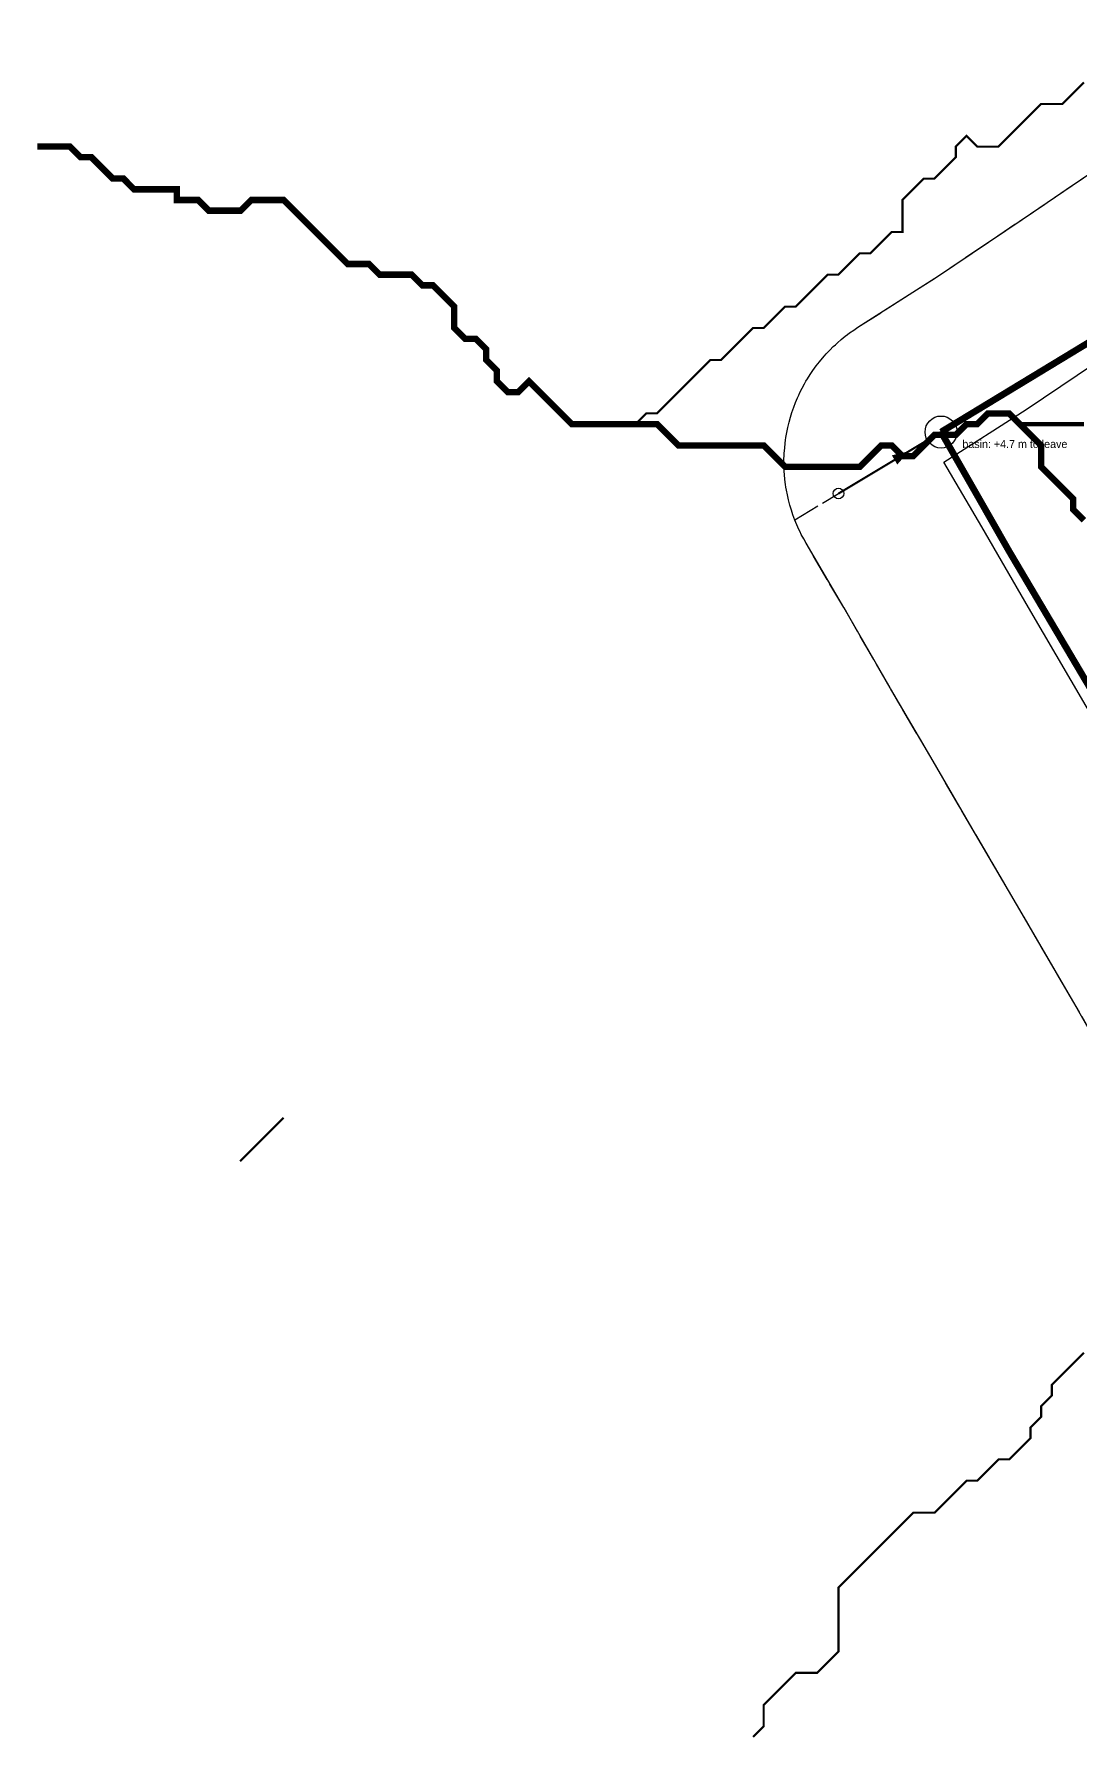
# Model space of a CAD drawing. Header units: metres. Extents: x 441395 to 476894, y 2561381 to 2578972.
# Drawn here: x 444556 to 444948, y 2566354 to 2566991 of the extents above; entities that cross this region are included whole.
import ezdxf

# ---------------------------------------------------------------- set-up
doc = ezdxf.new("R2010")
doc.units = ezdxf.units.M
doc.header["$LTSCALE"] = 8
doc.linetypes.add('DASHDOT', pattern=[3.556, 2.54, -0.508, 0, -0.508])
doc.linetypes.add('DASHED', pattern=[1.524, 1.27, -0.254])
for name, color, linetype in [('A_ARROWS', 7, 'Continuous'), ('A_BASINS', 1, 'Continuous'), ('A_BUILT_2006', 252, 'Continuous'), ('A_CATCHMENTS', 7, 'Continuous'), ('A_ENVELOPE', 3, 'Continuous'), ('A_HEAD_GAP', 8, 'Continuous'), ('A_HEADS', 8, 'Continuous'), ('A_LATERAL', 7, 'Continuous'), ('A_STREAMS', 5, 'Continuous'), ('A_SUBMAIN', 7, 'Continuous')]:
    doc.layers.add(name, color=color, linetype=linetype)

msp = doc.modelspace()

# ---------------------------------------------------------------- linework, layer by layer
at = {"layer": 'A_ARROWS', "color": 1}
msp.add_solid([(444884.28, 2566834.86), (444879.82, 2566829.85), (444877.77, 2566833.28)], dxfattribs=at)
at = {"layer": 'A_BASINS', "color": 1}
msp.add_circle((444896.23, 2566842.03), 6, dxfattribs=at)
at = {"layer": 'A_BUILT_2006', "color": 252}
for points in [[(444928.18, 2566850.42), (444960.32, 2566872.07)], [(444897.3, 2566830.73), (444928.18, 2566850.42)], [(444911.57, 2566806.48), (444897.3, 2566830.73)], [(444929.08, 2566776.17), (444911.57, 2566806.48)], [(444945.04, 2566748.82), (444929.08, 2566776.17)], [(444961, 2566721.48), (444945.04, 2566748.82)]]:
    msp.add_lwpolyline(points, dxfattribs=at)
at = {"layer": 'A_CATCHMENTS', "color": 1, "linetype": 'DASHED'}
msp.add_lwpolyline([(444960.17, 2566603.28), (444944.79, 2566630.23), (444926.63, 2566661.33), (444909.18, 2566691.24), (444909.18, 2566691.24), (444909.18, 2566691.24), (444893.22, 2566718.58), (444893.22, 2566718.58), (444893.22, 2566718.58), (444877.26, 2566745.92), (444877.19, 2566746.05), (444877.12, 2566746.16), (444859.73, 2566776.26), (444845.59, 2566800.29), (444844.72, 2566801.95), (444843.79, 2566803.58), (444843.36, 2566804.56), (444842.86, 2566805.51), (444842.15, 2566807.24), (444841.39, 2566808.95), (444841.05, 2566809.97), (444840.65, 2566810.97), (444840.12, 2566812.76), (444839.53, 2566814.54), (444839.29, 2566815.58), (444838.98, 2566816.62), (444838.63, 2566818.45), (444838.22, 2566820.28), (444838.08, 2566821.34), (444837.88, 2566822.4), (444837.71, 2566824.26), (444837.48, 2566826.12), (444837.45, 2566827.19), (444837.35, 2566828.26), (444837.37, 2566830.13), (444837.31, 2566832), (444837.39, 2566833.08), (444837.4, 2566834.15), (444837.6, 2566836.01), (444837.73, 2566837.88), (444837.91, 2566838.94), (444838.02, 2566840.01), (444838.4, 2566841.84), (444838.72, 2566843.68), (444839, 2566844.72), (444839.22, 2566845.77), (444839.77, 2566847.56), (444840.27, 2566849.36), (444840.65, 2566850.37), (444840.97, 2566851.39), (444841.7, 2566853.12), (444842.37, 2566854.86), (444842.85, 2566855.82), (444843.27, 2566856.81), (444844.16, 2566858.46), (444845, 2566860.13), (444845.57, 2566861.04), (444846.09, 2566861.98), (444847.14, 2566863.53), (444848.13, 2566865.12), (444848.79, 2566865.97), (444849.4, 2566866.85), (444850.59, 2566868.29), (444851.74, 2566869.77), (444852.48, 2566870.55), (444853.17, 2566871.38), (444854.5, 2566872.69), (444855.79, 2566874.05), (444856.6, 2566874.75), (444857.36, 2566875.51), (444858.82, 2566876.68), (444860.23, 2566877.91), (444861.11, 2566878.53), (444861.95, 2566879.2), (444863.51, 2566880.23), (444865.04, 2566881.31), (444895.29, 2566900.61), (444926.7, 2566921.76), (444954.71, 2566940.8)], dxfattribs=at)
at = {"layer": 'A_ENVELOPE', "color": 3}
msp.add_lwpolyline([(444960.17, 2566603.28), (444944.79, 2566630.23), (444926.63, 2566661.33), (444909.18, 2566691.24), (444909.18, 2566691.24), (444909.18, 2566691.24), (444893.22, 2566718.58), (444893.22, 2566718.58), (444893.22, 2566718.58), (444877.26, 2566745.92), (444877.19, 2566746.05), (444877.12, 2566746.16), (444859.73, 2566776.26), (444845.59, 2566800.29), (444844.72, 2566801.95), (444843.79, 2566803.58), (444843.36, 2566804.56), (444842.86, 2566805.51), (444842.15, 2566807.24), (444841.39, 2566808.95), (444841.05, 2566809.97), (444840.65, 2566810.97), (444840.12, 2566812.76), (444839.53, 2566814.54), (444839.29, 2566815.58), (444838.98, 2566816.62), (444838.63, 2566818.45), (444838.22, 2566820.28), (444838.08, 2566821.34), (444837.88, 2566822.4), (444837.71, 2566824.26), (444837.48, 2566826.12), (444837.45, 2566827.19), (444837.35, 2566828.26), (444837.37, 2566830.13), (444837.31, 2566832), (444837.39, 2566833.08), (444837.4, 2566834.15), (444837.6, 2566836.01), (444837.73, 2566837.88), (444837.91, 2566838.94), (444838.02, 2566840.01), (444838.4, 2566841.84), (444838.72, 2566843.68), (444839, 2566844.72), (444839.22, 2566845.77), (444839.77, 2566847.56), (444840.27, 2566849.36), (444840.65, 2566850.37), (444840.97, 2566851.39), (444841.7, 2566853.12), (444842.37, 2566854.86), (444842.85, 2566855.82), (444843.27, 2566856.81), (444844.16, 2566858.46), (444845, 2566860.13), (444845.57, 2566861.04), (444846.09, 2566861.98), (444847.14, 2566863.53), (444848.13, 2566865.12), (444848.79, 2566865.97), (444849.4, 2566866.85), (444850.59, 2566868.29), (444851.74, 2566869.77), (444852.48, 2566870.55), (444853.17, 2566871.38), (444854.5, 2566872.69), (444855.79, 2566874.05), (444856.6, 2566874.75), (444857.36, 2566875.51), (444858.82, 2566876.68), (444860.23, 2566877.91), (444861.11, 2566878.53), (444861.95, 2566879.2), (444863.51, 2566880.23), (444865.04, 2566881.31), (444895.29, 2566900.61), (444926.7, 2566921.76), (444954.71, 2566940.8)], dxfattribs=at)
at = {"layer": 'A_HEAD_GAP', "color": 8, "linetype": 'DASHED'}
msp.add_lwpolyline([(444841.34, 2566809.09), (444857.79, 2566818.96)], dxfattribs=at)
at = {"layer": 'A_HEADS', "color": 1}
msp.add_circle((444857.79, 2566818.96), 2, dxfattribs=at)
at = {"layer": 'A_LATERAL', "color": 1, "linetype": 'DASHED', "const_width": 0.8}
msp.add_lwpolyline([(444857.79, 2566818.96), (444896.23, 2566842.03)], dxfattribs=at)
at = {"layer": 'A_STREAMS', "color": 5}
for points, const_width in [([(444949.8, 2566973.05), (444945.8, 2566969.05), (444941.8, 2566965.05), (444937.79, 2566965.05), (444933.79, 2566965.05), (444929.79, 2566961.05), (444925.79, 2566957.05), (444921.79, 2566953.04), (444917.79, 2566949.04), (444913.78, 2566949.04), (444909.78, 2566949.04), (444905.78, 2566953.04), (444901.78, 2566949.04), (444901.78, 2566945.04), (444897.78, 2566941.04), (444893.77, 2566937.04), (444889.77, 2566937.04), (444885.77, 2566933.03), (444881.77, 2566929.03), (444881.77, 2566925.03), (444881.77, 2566921.03), (444881.77, 2566917.03), (444877.77, 2566917.03), (444873.77, 2566913.03), (444869.76, 2566909.02), (444865.76, 2566909.02), (444861.76, 2566905.02), (444857.76, 2566901.02), (444853.76, 2566901.02), (444849.76, 2566897.02), (444845.75, 2566893.02), (444841.75, 2566889.02), (444837.75, 2566889.02), (444833.75, 2566885.01), (444829.75, 2566881.01), (444825.74, 2566881.01), (444821.74, 2566877.01), (444817.74, 2566873.01), (444813.74, 2566869.01), (444809.74, 2566869.01), (444805.74, 2566865), (444801.73, 2566861), (444797.73, 2566857), (444793.73, 2566853), (444789.73, 2566849), (444785.73, 2566849), (444781.73, 2566845)], 0.8), ([(444781.73, 2566845), (444777.72, 2566845), (444773.72, 2566845), (444769.72, 2566845), (444765.72, 2566845), (444761.72, 2566845), (444757.72, 2566845), (444753.71, 2566849), (444749.71, 2566853), (444745.71, 2566857), (444741.71, 2566861), (444737.71, 2566857), (444733.7, 2566857), (444729.7, 2566861), (444729.7, 2566865), (444725.7, 2566869.01), (444725.7, 2566873.01), (444721.7, 2566877.01), (444717.7, 2566877.01), (444713.7, 2566881.01), (444713.7, 2566885.01), (444713.7, 2566889.02), (444709.69, 2566893.02), (444705.69, 2566897.02), (444701.69, 2566897.02), (444697.69, 2566901.02), (444693.69, 2566901.02), (444689.69, 2566901.02), (444685.68, 2566901.02), (444681.68, 2566905.02), (444677.68, 2566905.02), (444673.68, 2566905.02), (444669.68, 2566909.02), (444665.68, 2566913.03), (444661.67, 2566917.03), (444657.67, 2566921.03), (444653.67, 2566925.03), (444649.67, 2566929.03), (444645.67, 2566929.03), (444641.66, 2566929.03), (444637.66, 2566929.03), (444633.66, 2566925.03), (444629.66, 2566925.03), (444625.66, 2566925.03), (444621.66, 2566925.03), (444617.65, 2566929.03), (444613.65, 2566929.03), (444609.65, 2566929.03), (444609.65, 2566933.03), (444605.65, 2566933.03), (444601.65, 2566933.03), (444597.65, 2566933.03), (444593.64, 2566933.03), (444589.64, 2566937.04), (444585.64, 2566937.04), (444581.64, 2566941.04), (444577.64, 2566945.04), (444573.63, 2566945.04), (444569.63, 2566949.04), (444565.63, 2566949.04), (444561.63, 2566949.04), (444557.63, 2566949.04), (444557.31, 2566949.04)], 2.4), ([(444925.79, 2566845), (444921.79, 2566849), (444917.79, 2566849), (444913.78, 2566849), (444909.78, 2566845), (444905.78, 2566845), (444901.78, 2566840.99), (444897.78, 2566840.99), (444893.77, 2566840.99), (444889.77, 2566836.99), (444885.77, 2566832.99), (444881.77, 2566832.99), (444877.77, 2566836.99), (444873.77, 2566836.99), (444869.76, 2566832.99), (444865.76, 2566828.99), (444861.76, 2566828.99), (444857.76, 2566828.99), (444853.76, 2566828.99), (444849.76, 2566828.99), (444845.75, 2566828.99), (444841.75, 2566828.99), (444837.75, 2566828.99), (444833.75, 2566832.99), (444829.75, 2566836.99), (444825.74, 2566836.99), (444821.74, 2566836.99), (444817.74, 2566836.99), (444813.74, 2566836.99), (444809.74, 2566836.99), (444805.74, 2566836.99), (444801.73, 2566836.99), (444797.73, 2566836.99), (444793.73, 2566840.99), (444789.73, 2566845), (444785.73, 2566845), (444781.73, 2566845)], 2.4), ([(444949.8, 2566808.98), (444945.8, 2566812.98), (444945.8, 2566816.98), (444941.8, 2566820.99), (444937.79, 2566824.99), (444933.79, 2566828.99), (444933.79, 2566832.99), (444933.79, 2566836.99), (444929.79, 2566840.99), (444925.79, 2566845)], 2.4), ([(444949.8, 2566845), (444945.8, 2566845), (444941.8, 2566845), (444937.79, 2566845), (444933.79, 2566845), (444929.79, 2566845), (444925.79, 2566845)], 1.6), ([(444649.67, 2566584.88), (444645.67, 2566580.88), (444641.66, 2566576.88), (444637.66, 2566572.87), (444633.66, 2566568.87), (444633.39, 2566568.6)], 0.8), ([(444949.8, 2566496.84), (444945.8, 2566492.84), (444941.8, 2566488.84), (444937.79, 2566484.84), (444937.79, 2566480.83), (444933.79, 2566476.83), (444933.79, 2566472.83), (444929.79, 2566468.83), (444929.79, 2566464.83), (444925.79, 2566460.82), (444921.79, 2566456.82), (444917.79, 2566456.82), (444913.78, 2566452.82), (444909.78, 2566448.82), (444905.78, 2566448.82), (444901.78, 2566444.82), (444897.78, 2566440.82), (444893.77, 2566436.81), (444889.77, 2566436.81), (444885.77, 2566436.81), (444881.77, 2566432.81), (444877.77, 2566428.81), (444873.77, 2566424.81), (444869.76, 2566420.81), (444865.76, 2566416.81), (444861.76, 2566412.8), (444857.76, 2566408.8), (444857.76, 2566404.8), (444857.76, 2566400.8), (444857.76, 2566396.8), (444857.76, 2566392.79), (444857.76, 2566388.79), (444857.76, 2566384.79), (444853.76, 2566380.79), (444849.76, 2566376.79), (444845.75, 2566376.79), (444841.75, 2566376.79), (444837.75, 2566372.79), (444833.75, 2566368.78), (444829.75, 2566364.78), (444829.75, 2566360.78), (444829.75, 2566356.78), (444825.74, 2566352.78)], 0.8)]:
    msp.add_lwpolyline(points, dxfattribs=dict(at, const_width=const_width))
at = {"layer": 'A_SUBMAIN', "color": 1, "const_width": 2.5}
msp.add_lwpolyline([(445030.78, 2566990.01), (445029.78, 2566936.8), (445015.26, 2566914.2), (444896.23, 2566842.03)], dxfattribs=at)
at = {"layer": 'A_SUBMAIN', "color": 1, "linetype": 'DASHDOT', "const_width": 2.5}
msp.add_lwpolyline([(444896.23, 2566842.03), (444921.82, 2566797.21), (445014.5, 2566640.66)], dxfattribs=at)

# ---------------------------------------------------------------- texts
at = {"layer": 'A_BASINS', "color": 1}
msp.add_text('basin: +4.7 m to leave', height=3, dxfattribs=at).set_placement((444904.23, 2566836.03))

doc.saveas('drawing.dxf')
